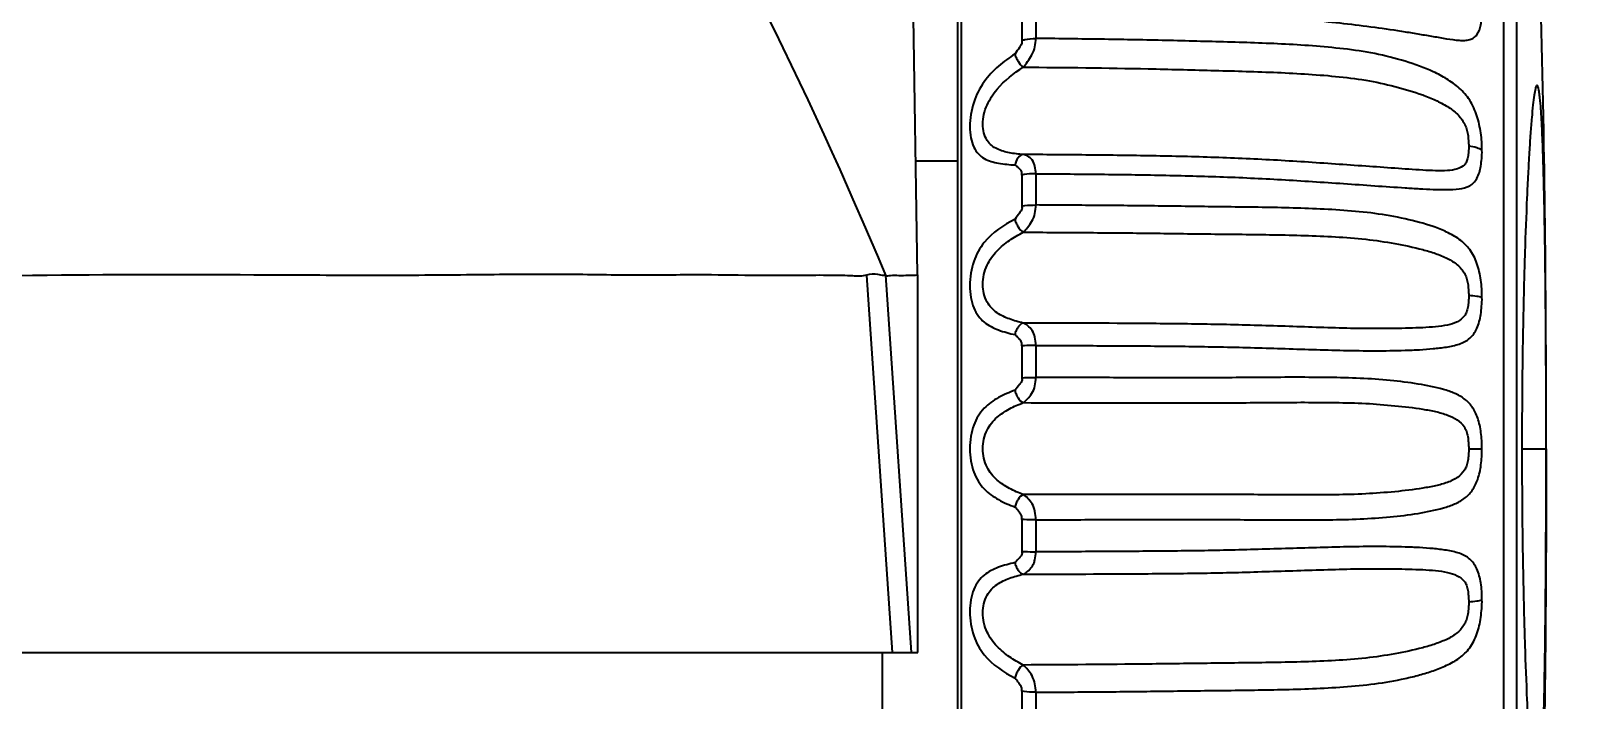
# Model space of a CAD drawing. Header units: millimetres. Extents: x 7426 to 8300, y 123 to 421.
# Drawn here: x 8015.51 to 8020.74, y 214.7 to 216.96 of the extents above; entities that cross this region are included whole.
import ezdxf

# ---------------------------------------------------------------- set-up
doc = ezdxf.new("R2010")
doc.units = ezdxf.units.MM
doc.layers.add('20_ALL_FEATURES', color=7, linetype='Continuous')
doc.layers.add('多重引线', color=7, linetype='Continuous')
doc.styles.add('微软雅黑', font='msyh.ttc')
doc.dimstyles.new('尺寸标注_1_4比例', dxfattribs={"dimtxt": 2.1, "dimasz": 1.7, "dimexe": 0.5, "dimexo": 0.4, "dimgap": 0.5, "dimtad": 1, "dimdec": 1, "dimlfac": 4, "dimdsep": 46, "dimtxsty": '微软雅黑', "dimcen": 0.09, "dimadec": 0, "dimazin": 0, "dimtp": 0.01, "dimtm": 0.01, "dimtfac": 1, "dimtdec": 1, "dimtofl": 0, "dimtmove": 0, "dimatfit": 3, "dimfxl": 1, "dimtolj": 1, "dimarcsym": 0})

# ---------------------------------------------------------------- blocks, each defined once
blk = doc.blocks.new('*D892')
at = {"layer": 'Defpoints', "color": 0}
for p in [(8005.9013, 222.373), (8005.9013, 211.5275), (8034.5959, 211.5275)]:
    blk.add_point(p, dxfattribs=at)
at = {"layer": '多重引线', "color": 0, "lineweight": -2}
for p, q in [((8006.3013, 222.373), (8035.0959, 222.373)), ((8034.5959, 220.673), (8034.5959, 213.2275)), ((8006.3013, 211.5275), (8035.0959, 211.5275))]:
    blk.add_line(p, q, dxfattribs=at)
at = {"layer": '多重引线', "color": 0}
for points in [[(8034.8793, 220.673), (8034.3126, 220.673), (8034.5959, 222.373)], [(8034.3126, 213.2275), (8034.8793, 213.2275), (8034.5959, 211.5275)]]:
    blk.add_solid(points, dxfattribs=at)
at = {"layer": '多重引线', "color": 0, "insert": (8033.0107, 216.9502), "char_height": 2.1, "attachment_point": 5, "rotation": 90, "style": '微软雅黑'}
blk.add_mtext('\\A1;43.4', dxfattribs=at)

msp = doc.modelspace()

# ---------------------------------------------------------------- linework, layer by layer
at = {"layer": '20_ALL_FEATURES', "color": 7, "linetype": 'Continuous'}
for p, q in [((8018.6438, 219.0067), (8018.6441, 212.0882)), ((8018.6318, 218.9546), (8018.6318, 212.1403)), ((8020.4735, 218.5587), (8020.4735, 212.5362)), ((8020.5171, 218.2985), (8020.5171, 212.7963)), ((8018.4973, 216.1336), (8018.4742, 217.5272)), ((8018.8485, 217.0243), (8018.8485, 216.9246)), ((8018.8957, 217.0313), (8018.8957, 216.9311)), ((8018.6318, 216.5168), (8018.49, 216.5168)), ((8018.8485, 216.4706), (8018.8485, 216.3656)), ((8018.8957, 216.4749), (8018.8957, 216.3695)), ((8018.3243, 216.1324), (8018.4114, 214.8597)), ((8018.3889, 216.1324), (8018.4753, 214.8597)), ((8018.4973, 216.1336), (8018.4973, 214.8597)), ((8018.8485, 215.8941), (8018.8485, 215.7867)), ((8018.8957, 215.8957), (8018.8957, 215.7877)), ((8020.3562, 215.5476), (8020.4009, 215.5475)), ((8020.5355, 215.5472), (8020.6174, 215.5472)), ((8018.8485, 215.3089), (8018.8485, 215.2015)), ((8018.8957, 215.3078), (8018.8957, 215.1999)), ((7952.082, 214.8597), (8018.4973, 214.8597)), ((8018.378, 214.8597), (8018.3779, 214.6097)), ((8018.4973, 214.8597), (8018.4982, 214.8597)), ((8018.8485, 214.7299), (8018.8485, 214.6249)), ((8018.8957, 214.726), (8018.8957, 214.6206))]:
    msp.add_line(p, q, dxfattribs=at)
for points, knots in [([(8017.1064, 218.4677), (8017.2247, 218.3073), (8017.7265, 217.5722), (8018.1224, 216.7688), (8018.3889, 216.1324)], [0, 0, 0, 0, 0.224159, 1, 1, 1, 1]), ([(8020.6176, 215.5474), (8020.6176, 215.8731), (8020.6144, 216.454), (8020.5963, 217.2291), (8020.5667, 217.8209), (8020.5358, 218.1569), (8020.5171, 218.2985)], [0, 0, 0, 0, 0.354691, 0.632751, 0.844411, 1, 1, 1, 1]), ([(8018.8957, 217.0313), (8018.9645, 217.0307), (8019.1022, 217.0287), (8019.3091, 217.0246), (8019.4818, 217.0183), (8019.6203, 217.0103), (8019.7246, 217.0027), (8019.8293, 216.9933), (8019.9342, 216.9822), (8020.0384, 216.9695), (8020.1237, 216.9568), (8020.1894, 216.946), (8020.236, 216.9381), (8020.2806, 216.9304), (8020.3161, 216.9249), (8020.3423, 216.9243), (8020.3589, 216.9264), (8020.3733, 216.9322), (8020.3892, 216.9481), (8020.3971, 216.9729), (8020.4, 217.0011), (8020.4011, 217.0173), (8020.4009, 217.0258)], [0, 0, 0, 0, 0.130259, 0.260786, 0.391722, 0.457459, 0.523481, 0.589818, 0.656458, 0.723185, 0.788652, 0.819659, 0.849322, 0.878144, 0.905285, 0.917224, 0.927682, 0.936828, 0.946053, 0.969401, 0.98397, 1, 1, 1, 1]), ([(8018.8485, 216.9246), (8018.8487, 216.9225), (8018.8495, 216.9183), (8018.8478, 216.9119), (8018.8442, 216.9064), (8018.8372, 216.8954), (8018.831, 216.8865), (8018.8261, 216.8793)], [0, 0, 0, 0, 0.119805, 0.243044, 0.37266, 0.49857, 1, 1, 1, 1]), ([(8018.8485, 216.9246), (8018.852, 216.9257), (8018.8674, 216.9297), (8018.8834, 216.9312), (8018.8957, 216.9311)], [0, 0, 0, 0, 0.226324, 1, 1, 1, 1]), ([(8018.8534, 216.8344), (8018.8588, 216.8403), (8018.8692, 216.8539), (8018.8839, 216.8762), (8018.894, 216.9027), (8018.8957, 216.9218), (8018.8957, 216.9312)], [0, 0, 0, 0, 0.222093, 0.473315, 0.738959, 1, 1, 1, 1]), ([(8020.4009, 216.5538), (8020.4007, 216.5634), (8020.4005, 216.583), (8020.396, 216.6224), (8020.3857, 216.6703), (8020.3626, 216.7233), (8020.3257, 216.7647), (8020.2827, 216.7952), (8020.2221, 216.8272), (8020.1407, 216.8559), (8020.0394, 216.882), (8019.9345, 216.8969), (8019.8295, 216.9065), (8019.6901, 216.9148), (8019.5166, 216.9196), (8019.3091, 216.9253), (8019.1023, 216.9287), (8018.9645, 216.9304), (8018.8957, 216.9312)], [0, 0, 0, 0, 0.017235, 0.034852, 0.070325, 0.104285, 0.136291, 0.167531, 0.197797, 0.257922, 0.320634, 0.383573, 0.446144, 0.508351, 0.631947, 0.754953, 0.877585, 1, 1, 1, 1]), ([(8018.8261, 216.8793), (8018.8065, 216.8667), (8018.7683, 216.8389), (8018.7175, 216.7854), (8018.6822, 216.7152), (8018.671, 216.6486), (8018.6752, 216.5973), (8018.6846, 216.5656), (8018.7004, 216.5413), (8018.7283, 216.5201), (8018.7719, 216.5085), (8018.8074, 216.5056), (8018.8262, 216.5044)], [0, 0, 0, 0, 0.131362, 0.264963, 0.411443, 0.567469, 0.638589, 0.699913, 0.751809, 0.798806, 0.894024, 1, 1, 1, 1]), ([(8018.8261, 216.8793), (8018.8254, 216.8773), (8018.8266, 216.8726), (8018.8303, 216.8644), (8018.8378, 216.8507), (8018.8458, 216.8388), (8018.8534, 216.8344)], [0, 0, 0, 0, 0.122484, 0.245869, 0.507131, 1, 1, 1, 1]), ([(8018.8535, 216.5395), (8018.8379, 216.5408), (8018.808, 216.5442), (8018.7714, 216.5539), (8018.7461, 216.5696), (8018.7231, 216.5949), (8018.7124, 216.6456), (8018.7278, 216.7071), (8018.7732, 216.7763), (8018.8212, 216.8134), (8018.8534, 216.8344)], [0, 0, 0, 0, 0.107074, 0.207154, 0.256885, 0.309737, 0.438424, 0.59132, 0.735653, 1, 1, 1, 1]), ([(8018.8534, 216.8344), (8018.9941, 216.8333), (8019.2052, 216.8311), (8019.4866, 216.8235), (8019.6624, 216.8189), (8019.8023, 216.8121), (8019.9061, 216.8039), (8020.0081, 216.792), (8020.1065, 216.7703), (8020.1852, 216.7472), (8020.2442, 216.7236), (8020.2841, 216.7029), (8020.3183, 216.6775), (8020.3392, 216.6506), (8020.3494, 216.6267), (8020.3535, 216.6077), (8020.355, 216.5913), (8020.3556, 216.5778), (8020.3565, 216.5709), (8020.3562, 216.5675)], [0, 0, 0, 0, 0.262403, 0.393849, 0.525197, 0.59045, 0.655255, 0.719338, 0.781972, 0.842901, 0.872259, 0.900391, 0.926611, 0.951042, 0.962911, 0.974791, 0.987155, 0.993644, 1, 1, 1, 1]), ([(8020.585, 216.7722), (8020.5841, 216.7711), (8020.5826, 216.7675), (8020.5796, 216.7569), (8020.5763, 216.7365), (8020.5723, 216.7039), (8020.5682, 216.6607), (8020.5641, 216.6073), (8020.56, 216.5442), (8020.556, 216.4719), (8020.5507, 216.3596), (8020.5449, 216.2022), (8020.5396, 215.9972), (8020.5362, 215.7762), (8020.5355, 215.6244), (8020.5355, 215.5472)], [0, 0, 0, 0, 0.003498, 0.009144, 0.027098, 0.053913, 0.089377, 0.133168, 0.184869, 0.243985, 0.309951, 0.459864, 0.629007, 0.81121, 1, 1, 1, 1]), ([(8020.6174, 215.5472), (8020.6174, 215.6286), (8020.6171, 215.7882), (8020.6159, 216.0197), (8020.6136, 216.2324), (8020.6108, 216.394), (8020.6079, 216.5075), (8020.6055, 216.5787), (8020.6029, 216.6393), (8020.5999, 216.6894), (8020.5974, 216.7227), (8020.5946, 216.7455), (8020.5932, 216.7564), (8020.5885, 216.7765), (8020.585, 216.7722)], [0, 0, 0, 0, 0.198959, 0.390066, 0.565732, 0.718882, 0.785013, 0.843241, 0.892953, 0.933629, 0.964846, 0.976808, 0.986305, 1, 1, 1, 1]), ([(8018.8535, 216.5395), (8018.8467, 216.5389), (8018.8326, 216.5282), (8018.8276, 216.513), (8018.8262, 216.5044)], [0, 0, 0, 0, 0.437676, 1, 1, 1, 1]), ([(8020.3562, 216.5675), (8020.3563, 216.5611), (8020.3554, 216.5487), (8020.3537, 216.5313), (8020.3499, 216.5162), (8020.3393, 216.5004), (8020.3161, 216.4885), (8020.2824, 216.4843), (8020.2432, 216.4847), (8020.1841, 216.4877), (8020.1055, 216.4935), (8020.0073, 216.5002), (8019.9058, 216.5075), (8019.8022, 216.5146), (8019.6623, 216.5232), (8019.4866, 216.5309), (8019.2755, 216.5356), (8019.0644, 216.5381), (8018.9238, 216.5393), (8018.8535, 216.5396)], [0, 0, 0, 0, 0.01233, 0.023924, 0.03368, 0.041916, 0.059729, 0.081451, 0.106999, 0.135063, 0.195342, 0.258635, 0.324366, 0.39112, 0.458422, 0.593933, 0.729438, 0.864691, 1, 1, 1, 1]), ([(8018.8957, 216.4749), (8018.8954, 216.491), (8018.892, 216.5158), (8018.8701, 216.5342), (8018.8588, 216.5388), (8018.8535, 216.5396)], [0, 0, 0, 0, 0.575334, 0.805475, 1, 1, 1, 1]), ([(8018.8957, 216.4749), (8018.9645, 216.4745), (8019.1022, 216.4733), (8019.309, 216.4707), (8019.4817, 216.4663), (8019.6203, 216.4607), (8019.7246, 216.4552), (8019.8293, 216.4487), (8019.9341, 216.4417), (8020.0383, 216.4344), (8020.1236, 216.4285), (8020.1894, 216.4244), (8020.236, 216.422), (8020.2808, 216.4208), (8020.3222, 216.4219), (8020.3544, 216.4296), (8020.3736, 216.4444), (8020.3888, 216.466), (8020.397, 216.4947), (8020.4, 216.5268), (8020.4011, 216.5446), (8020.4009, 216.5538)], [0, 0, 0, 0, 0.129104, 0.258463, 0.388195, 0.4533, 0.518653, 0.584267, 0.6501, 0.715894, 0.78023, 0.810617, 0.83964, 0.867819, 0.894547, 0.917655, 0.928191, 0.939374, 0.966646, 0.982799, 1, 1, 1, 1]), ([(8020.4009, 216.5538), (8020.3956, 216.5576), (8020.3807, 216.5636), (8020.3653, 216.5665), (8020.3562, 216.5675)], [0, 0, 0, 0, 0.416304, 1, 1, 1, 1]), ([(8018.8485, 216.4706), (8018.8491, 216.4747), (8018.8497, 216.4832), (8018.8412, 216.4912), (8018.8339, 216.498), (8018.8287, 216.5023), (8018.8262, 216.5044)], [0, 0, 0, 0, 0.291833, 0.534294, 0.768158, 1, 1, 1, 1]), ([(8018.8957, 216.4749), (8018.8914, 216.475), (8018.8756, 216.4747), (8018.8598, 216.4731), (8018.8485, 216.4706)], [0, 0, 0, 0, 0.270969, 1, 1, 1, 1]), ([(8018.8485, 216.3656), (8018.849, 216.3636), (8018.8498, 216.3592), (8018.8478, 216.3528), (8018.8443, 216.3473), (8018.8371, 216.3369), (8018.831, 216.3284), (8018.8261, 216.3217)], [0, 0, 0, 0, 0.126491, 0.256324, 0.384551, 0.508434, 1, 1, 1, 1]), ([(8018.8485, 216.3656), (8018.852, 216.3663), (8018.8676, 216.3687), (8018.8835, 216.3696), (8018.8957, 216.3695)], [0, 0, 0, 0, 0.22295, 1, 1, 1, 1]), ([(8018.8535, 216.2776), (8018.8589, 216.2824), (8018.8694, 216.2944), (8018.8841, 216.3149), (8018.8941, 216.3409), (8018.8957, 216.3599), (8018.8957, 216.3695)], [0, 0, 0, 0, 0.20999, 0.455421, 0.723685, 1, 1, 1, 1]), ([(8020.4009, 216.0569), (8020.4007, 216.0668), (8020.4005, 216.0867), (8020.3962, 216.1255), (8020.3862, 216.1713), (8020.3628, 216.2201), (8020.3253, 216.2552), (8020.2823, 216.279), (8020.2214, 216.3033), (8020.1401, 216.3241), (8020.039, 216.3424), (8019.9344, 216.3518), (8019.8294, 216.3574), (8019.69, 216.3616), (8019.5166, 216.363), (8019.3091, 216.3662), (8019.1023, 216.368), (8018.9645, 216.369), (8018.8957, 216.3695)], [0, 0, 0, 0, 0.017876, 0.035826, 0.070445, 0.102047, 0.13171, 0.161246, 0.190454, 0.249645, 0.312224, 0.375598, 0.438832, 0.501796, 0.627006, 0.75165, 0.875931, 1, 1, 1, 1]), ([(8018.8261, 216.3217), (8018.7875, 216.3016), (8018.7279, 216.2632), (8018.6879, 216.1899), (8018.6756, 216.1391), (8018.6721, 216.098), (8018.6754, 216.0584), (8018.6848, 216.0233), (8018.7004, 215.9948), (8018.7274, 215.967), (8018.7706, 215.9458), (8018.8072, 215.9363), (8018.8261, 215.9322)], [0, 0, 0, 0, 0.243473, 0.379571, 0.455991, 0.534369, 0.609436, 0.677039, 0.736023, 0.789092, 0.89131, 1, 1, 1, 1]), ([(8018.8535, 215.9713), (8018.8378, 215.9751), (8018.8073, 215.9836), (8018.763, 216.0037), (8018.7251, 216.043), (8018.7124, 216.1035), (8018.7269, 216.1659), (8018.7625, 216.2156), (8018.8062, 216.2511), (8018.8375, 216.2692), (8018.8535, 216.2776)], [0, 0, 0, 0, 0.109871, 0.21597, 0.328873, 0.467641, 0.618554, 0.753419, 0.877301, 1, 1, 1, 1]), ([(8018.8261, 216.3217), (8018.8254, 216.3195), (8018.8266, 216.3147), (8018.8302, 216.3062), (8018.8374, 216.2926), (8018.8458, 216.2811), (8018.8535, 216.2776)], [0, 0, 0, 0, 0.129001, 0.259177, 0.525269, 1, 1, 1, 1]), ([(8018.8535, 216.2776), (8018.9238, 216.2773), (8019.0644, 216.2764), (8019.2755, 216.2747), (8019.4866, 216.2714), (8019.6623, 216.27), (8019.8023, 216.267), (8019.9059, 216.2625), (8020.0078, 216.2554), (8020.106, 216.2403), (8020.1848, 216.2241), (8020.244, 216.2067), (8020.2838, 216.1907), (8020.3181, 216.1698), (8020.3393, 216.1457), (8020.3495, 216.1232), (8020.3536, 216.1046), (8020.355, 216.0881), (8020.3556, 216.0745), (8020.3564, 216.0674), (8020.3562, 216.0639)], [0, 0, 0, 0, 0.13235, 0.264645, 0.397191, 0.529614, 0.59536, 0.660577, 0.724893, 0.787326, 0.847482, 0.876133, 0.903237, 0.928091, 0.951051, 0.962427, 0.974175, 0.986746, 0.993413, 1, 1, 1, 1]), ([(8018.3246, 216.1325), (8018.3097, 216.1287), (8018.2693, 216.1308), (8018.1953, 216.1326), (8018.0888, 216.1318), (8017.9466, 216.131), (8017.766, 216.1351), (8017.5473, 216.1307), (8017.2927, 216.1371), (8017.0047, 216.1336), (8016.6871, 216.1309), (8016.2186, 216.1339), (8015.5958, 216.1351), (8014.8227, 216.1204), (8014.296, 216.1187), (8014.031, 216.1325)], [0, 0, 0, 0, 0.010702, 0.027705, 0.052051, 0.084954, 0.127161, 0.178229, 0.237738, 0.305046, 0.379437, 0.459652, 0.632364, 0.814571, 1, 1, 1, 1]), ([(8018.3889, 216.1324), (8018.3871, 216.1325), (8018.3784, 216.1309), (8018.3574, 216.1387), (8018.337, 216.1358), (8018.3246, 216.1325)], [0, 0, 0, 0, 0.08379, 0.402488, 1, 1, 1, 1]), ([(8018.3889, 216.1323), (8018.3939, 216.1297), (8018.41, 216.1333), (8018.4453, 216.1311), (8018.4763, 216.133), (8018.4974, 216.1335)], [0, 0, 0, 0, 0.154823, 0.415761, 1, 1, 1, 1]), ([(8020.3562, 216.0639), (8020.3563, 216.0572), (8020.3554, 216.0439), (8020.3536, 216.0252), (8020.3498, 216.0085), (8020.3394, 215.9902), (8020.3172, 215.9734), (8020.2829, 215.9632), (8020.2434, 215.9583), (8020.2, 215.9554), (8020.1542, 215.9538), (8020.0901, 215.9524), (8020.0073, 215.9522), (8019.9058, 215.9546), (8019.8022, 215.958), (8019.6975, 215.9616), (8019.5922, 215.9647), (8019.4514, 215.9678), (8019.2051, 215.9704), (8018.9941, 215.9712), (8018.8535, 215.9714)], [0, 0, 0, 0, 0.012882, 0.025314, 0.03605, 0.045299, 0.064942, 0.087419, 0.113077, 0.141015, 0.170465, 0.200825, 0.263584, 0.328768, 0.395, 0.461812, 0.529018, 0.59642, 0.73108, 1, 1, 1, 1]), ([(8018.8957, 215.8957), (8018.9645, 215.8956), (8019.1022, 215.895), (8019.309, 215.894), (8019.5165, 215.8914), (8019.6899, 215.8866), (8019.8292, 215.882), (8019.9341, 215.879), (8020.0382, 215.8774), (8020.1236, 215.8786), (8020.1894, 215.8812), (8020.2361, 215.8845), (8020.281, 215.8898), (8020.3233, 215.8984), (8020.362, 215.9171), (8020.3869, 215.9546), (8020.3969, 215.993), (8020.3999, 216.0283), (8020.4011, 216.0472), (8020.4009, 216.0569)], [0, 0, 0, 0, 0.127586, 0.255418, 0.383595, 0.512427, 0.577182, 0.64212, 0.706992, 0.770437, 0.800439, 0.829166, 0.857226, 0.884321, 0.909186, 0.934374, 0.964859, 0.982125, 1, 1, 1, 1]), ([(8020.4009, 216.0569), (8020.3952, 216.059), (8020.3802, 216.062), (8020.3652, 216.0634), (8020.3562, 216.0639)], [0, 0, 0, 0, 0.402891, 1, 1, 1, 1]), ([(8018.8535, 215.9713), (8018.85, 215.9706), (8018.8431, 215.9668), (8018.8354, 215.9574), (8018.83, 215.9477), (8018.8267, 215.9393), (8018.8253, 215.9343), (8018.8261, 215.9322)], [0, 0, 0, 0, 0.21104, 0.449695, 0.720829, 0.862003, 1, 1, 1, 1]), ([(8018.8957, 215.8957), (8018.8955, 215.905), (8018.8943, 215.9226), (8018.8851, 215.9462), (8018.8701, 215.9618), (8018.859, 215.9692), (8018.8535, 215.9714)], [0, 0, 0, 0, 0.303655, 0.572028, 0.80571, 1, 1, 1, 1]), ([(8018.8485, 215.894), (8018.8488, 215.8963), (8018.8496, 215.9006), (8018.8479, 215.9089), (8018.8413, 215.9163), (8018.8339, 215.9244), (8018.8287, 215.9296), (8018.8261, 215.9322)], [0, 0, 0, 0, 0.144792, 0.283653, 0.529045, 0.765648, 1, 1, 1, 1]), ([(8018.8957, 215.8957), (8018.8915, 215.8957), (8018.8758, 215.8956), (8018.86, 215.895), (8018.8485, 215.894)], [0, 0, 0, 0, 0.266803, 1, 1, 1, 1]), ([(8018.8485, 215.7867), (8018.849, 215.7845), (8018.8498, 215.7801), (8018.8478, 215.7737), (8018.8443, 215.7685), (8018.8371, 215.759), (8018.831, 215.7512), (8018.8261, 215.745)], [0, 0, 0, 0, 0.136477, 0.269026, 0.396068, 0.517929, 1, 1, 1, 1]), ([(8018.8485, 215.7866), (8018.852, 215.7869), (8018.8677, 215.7875), (8018.8834, 215.7877), (8018.8957, 215.7877)], [0, 0, 0, 0, 0.218984, 1, 1, 1, 1]), ([(8018.8534, 215.7028), (8018.859, 215.7063), (8018.8696, 215.7163), (8018.8843, 215.7346), (8018.8943, 215.7595), (8018.8957, 215.7781), (8018.8957, 215.7877)], [0, 0, 0, 0, 0.199477, 0.439209, 0.709128, 1, 1, 1, 1]), ([(8020.4009, 215.5475), (8020.4008, 215.5657), (8020.3989, 215.6007), (8020.3893, 215.6491), (8020.37, 215.6885), (8020.3424, 215.7171), (8020.3083, 215.7355), (8020.256, 215.7526), (8020.1832, 215.7672), (8020.0892, 215.7788), (8019.9887, 215.7855), (8019.8837, 215.7878), (8019.7396, 215.7888), (8019.5574, 215.7865), (8019.3374, 215.7867), (8019.1167, 215.7871), (8018.9694, 215.7875), (8018.8957, 215.7877)], [0, 0, 0, 0, 0.033341, 0.063887, 0.089634, 0.112504, 0.13529, 0.159748, 0.213013, 0.270868, 0.332774, 0.397186, 0.46295, 0.59629, 0.730593, 0.865232, 1, 1, 1, 1]), ([(8018.8261, 215.745), (8018.8069, 215.7378), (8018.7696, 215.7218), (8018.7171, 215.6854), (8018.6874, 215.6365), (8018.6755, 215.5886), (8018.6721, 215.5477), (8018.6755, 215.5069), (8018.685, 215.4692), (8018.7005, 215.437), (8018.727, 215.4035), (8018.7696, 215.3736), (8018.807, 215.3577), (8018.8262, 215.3504)], [0, 0, 0, 0, 0.114262, 0.225766, 0.349769, 0.422317, 0.499684, 0.577039, 0.649588, 0.71492, 0.774214, 0.88573, 1, 1, 1, 1]), ([(8018.8535, 215.3927), (8018.8377, 215.3988), (8018.8066, 215.4123), (8018.7625, 215.4406), (8018.726, 215.4857), (8018.7124, 215.5477), (8018.726, 215.6097), (8018.7625, 215.6549), (8018.8066, 215.6832), (8018.8376, 215.6967), (8018.8534, 215.7028)], [0, 0, 0, 0, 0.115305, 0.229654, 0.353841, 0.500045, 0.646157, 0.770357, 0.884706, 1, 1, 1, 1]), ([(8018.8261, 215.745), (8018.8253, 215.7429), (8018.8266, 215.7378), (8018.83, 215.7293), (8018.8371, 215.7161), (8018.8459, 215.7053), (8018.8534, 215.7028)], [0, 0, 0, 0, 0.134574, 0.271056, 0.541317, 1, 1, 1, 1]), ([(8018.8534, 215.7028), (8018.9941, 215.7025), (8019.2051, 215.7025), (8019.4866, 215.7014), (8019.6623, 215.7033), (8019.8022, 215.7041), (8019.9059, 215.7034), (8020.0075, 215.7013), (8020.1057, 215.6932), (8020.1845, 215.6842), (8020.2437, 215.6734), (8020.2834, 215.6627), (8020.3177, 215.6469), (8020.3394, 215.6262), (8020.3496, 215.6055), (8020.3536, 215.5877), (8020.355, 215.5717), (8020.3556, 215.5581), (8020.3564, 215.5511), (8020.3562, 215.5476)], [0, 0, 0, 0, 0.2669, 0.400568, 0.534117, 0.600408, 0.66612, 0.73081, 0.793283, 0.853029, 0.881184, 0.907444, 0.930969, 0.952206, 0.962853, 0.97419, 0.98666, 0.993343, 1, 1, 1, 1]), ([(8020.3562, 215.5476), (8020.3563, 215.5407), (8020.3554, 215.527), (8020.3536, 215.5073), (8020.3497, 215.4894), (8020.3394, 215.469), (8020.3179, 215.448), (8020.2834, 215.4321), (8020.2436, 215.4219), (8020.1844, 215.411), (8020.1057, 215.4017), (8020.0074, 215.3943), (8019.9058, 215.3917), (8019.8022, 215.3912), (8019.6623, 215.3923), (8019.4866, 215.3937), (8019.2051, 215.3933), (8018.9941, 215.393), (8018.8535, 215.3927)], [0, 0, 0, 0, 0.013091, 0.026032, 0.037477, 0.047574, 0.069122, 0.092735, 0.118898, 0.147043, 0.20684, 0.269292, 0.333997, 0.399695, 0.465962, 0.599504, 0.733129, 1, 1, 1, 1]), ([(8018.8957, 215.3078), (8018.9694, 215.308), (8019.1166, 215.3082), (8019.3373, 215.3089), (8019.5572, 215.3086), (8019.7394, 215.3069), (8019.8835, 215.3074), (8019.9885, 215.3099), (8020.089, 215.3165), (8020.1829, 215.3279), (8020.2558, 215.3426), (8020.3081, 215.3596), (8020.3421, 215.3781), (8020.37, 215.4064), (8020.3891, 215.4459), (8020.3988, 215.4943), (8020.4009, 215.5293), (8020.4009, 215.5475)], [0, 0, 0, 0, 0.13475, 0.269372, 0.403658, 0.536985, 0.602743, 0.667153, 0.729058, 0.786931, 0.840203, 0.864665, 0.887462, 0.910272, 0.93606, 0.966653, 1, 1, 1, 1]), ([(8020.6176, 215.5474), (8020.6176, 215.2218), (8020.6144, 214.6408), (8020.5963, 213.8657), (8020.5667, 213.2739), (8020.5358, 212.9379), (8020.5171, 212.7963)], [0, 0, 0, 0, 0.354691, 0.632751, 0.844411, 1, 1, 1, 1]), ([(8020.5355, 215.5472), (8020.5355, 215.47), (8020.5362, 215.3182), (8020.5396, 215.0972), (8020.5449, 214.8922), (8020.5507, 214.7348), (8020.556, 214.6225), (8020.56, 214.5502), (8020.564, 214.4871), (8020.5682, 214.4337), (8020.5722, 214.3905), (8020.5763, 214.3579), (8020.5796, 214.3375), (8020.5826, 214.3269), (8020.5841, 214.3233), (8020.585, 214.3222)], [0, 0, 0, 0, 0.188787, 0.370986, 0.540129, 0.690043, 0.75601, 0.815127, 0.866828, 0.910619, 0.946085, 0.9729, 0.990855, 0.996502, 1, 1, 1, 1]), ([(8020.585, 214.3222), (8020.5885, 214.3179), (8020.5932, 214.338), (8020.5946, 214.3489), (8020.5974, 214.3717), (8020.5999, 214.405), (8020.6029, 214.4551), (8020.6055, 214.5157), (8020.6079, 214.5869), (8020.6108, 214.7004), (8020.6136, 214.862), (8020.6159, 215.0747), (8020.6171, 215.3062), (8020.6174, 215.4658), (8020.6174, 215.5472)], [0, 0, 0, 0, 0.013694, 0.023191, 0.035153, 0.066369, 0.107045, 0.156756, 0.214984, 0.281116, 0.434267, 0.609934, 0.801042, 1, 1, 1, 1]), ([(8018.8535, 215.3927), (8018.8459, 215.3902), (8018.8371, 215.3793), (8018.8301, 215.3662), (8018.8267, 215.3576), (8018.8253, 215.3526), (8018.8262, 215.3504)], [0, 0, 0, 0, 0.458558, 0.72886, 0.865418, 1, 1, 1, 1]), ([(8018.8957, 215.3078), (8018.8955, 215.3174), (8018.8941, 215.3359), (8018.885, 215.3612), (8018.87, 215.3795), (8018.8591, 215.3892), (8018.8535, 215.3927)], [0, 0, 0, 0, 0.29054, 0.559553, 0.798865, 1, 1, 1, 1]), ([(8018.8485, 215.3089), (8018.8488, 215.3111), (8018.8496, 215.3155), (8018.8481, 215.3231), (8018.8431, 215.3299), (8018.8358, 215.3393), (8018.83, 215.346), (8018.8262, 215.3504)], [0, 0, 0, 0, 0.135553, 0.271046, 0.459128, 0.640984, 1, 1, 1, 1]), ([(8018.8957, 215.3078), (8018.8914, 215.3078), (8018.8757, 215.3079), (8018.86, 215.3081), (8018.8485, 215.3089)], [0, 0, 0, 0, 0.272286, 1, 1, 1, 1]), ([(8018.8485, 215.2015), (8018.849, 215.1993), (8018.8498, 215.1949), (8018.8479, 215.1887), (8018.8443, 215.184), (8018.8371, 215.1755), (8018.831, 215.1687), (8018.8261, 215.1633)], [0, 0, 0, 0, 0.146194, 0.281093, 0.406754, 0.526781, 1, 1, 1, 1]), ([(8018.8485, 215.2015), (8018.852, 215.2012), (8018.8677, 215.2002), (8018.8835, 215.1998), (8018.8957, 215.1999)], [0, 0, 0, 0, 0.221393, 1, 1, 1, 1]), ([(8018.8534, 215.1242), (8018.8589, 215.1263), (8018.8698, 215.1339), (8018.8814, 215.1466), (8018.8892, 215.16), (8018.8945, 215.1769), (8018.8957, 215.1906), (8018.8957, 215.1999)], [0, 0, 0, 0, 0.19163, 0.425371, 0.556341, 0.696218, 1, 1, 1, 1]), ([(8020.4009, 215.0382), (8020.4007, 215.0478), (8020.4006, 215.0668), (8020.3964, 215.1019), (8020.3874, 215.1407), (8020.362, 215.178), (8020.3235, 215.1968), (8020.2812, 215.2054), (8020.2363, 215.2108), (8020.1895, 215.214), (8020.1237, 215.2166), (8020.0384, 215.218), (8019.9342, 215.2162), (8019.8293, 215.2134), (8019.7246, 215.2102), (8019.6203, 215.2069), (8019.4818, 215.2034), (8019.3091, 215.2017), (8019.1022, 215.2003), (8018.9645, 215.1999), (8018.8957, 215.1999)], [0, 0, 0, 0, 0.017867, 0.035182, 0.065624, 0.090868, 0.115792, 0.142797, 0.170835, 0.19962, 0.229651, 0.293019, 0.357885, 0.42284, 0.487592, 0.552106, 0.616401, 0.74459, 0.872405, 1, 1, 1, 1]), ([(8018.8261, 215.1633), (8018.8071, 215.1591), (8018.7706, 215.1497), (8018.7273, 215.1285), (8018.7004, 215.1006), (8018.6847, 215.0721), (8018.6754, 215.037), (8018.6721, 214.9974), (8018.6757, 214.9563), (8018.6879, 214.9056), (8018.728, 214.8323), (8018.7875, 214.7938), (8018.8262, 214.7738)], [0, 0, 0, 0, 0.108694, 0.210905, 0.264028, 0.322986, 0.390595, 0.465685, 0.544068, 0.620488, 0.756546, 1, 1, 1, 1]), ([(8018.8261, 215.1633), (8018.8253, 215.1612), (8018.8267, 215.1562), (8018.83, 215.1478), (8018.8354, 215.1381), (8018.843, 215.1287), (8018.85, 215.1249), (8018.8534, 215.1242)], [0, 0, 0, 0, 0.137935, 0.279053, 0.55014, 0.788725, 1, 1, 1, 1]), ([(8018.8534, 215.1242), (8018.9941, 215.1243), (8019.2051, 215.1254), (8019.4866, 215.1276), (8019.6623, 215.1328), (8019.8022, 215.1374), (8019.9058, 215.1405), (8020.0074, 215.1433), (8020.1055, 215.1424), (8020.1842, 215.1409), (8020.2434, 215.137), (8020.2829, 215.1316), (8020.317, 215.1216), (8020.3395, 215.1049), (8020.3497, 215.0865), (8020.3536, 215.0699), (8020.355, 215.0546), (8020.3556, 215.0415), (8020.3564, 215.0347), (8020.3562, 215.0312)], [0, 0, 0, 0, 0.26895, 0.403653, 0.538271, 0.605103, 0.671349, 0.736522, 0.799287, 0.859056, 0.887003, 0.912726, 0.935125, 0.954514, 0.96422, 0.974866, 0.986916, 0.993443, 1, 1, 1, 1]), ([(8018.8535, 214.8179), (8018.8376, 214.8263), (8018.8062, 214.8444), (8018.7625, 214.8798), (8018.7269, 214.9296), (8018.7124, 214.992), (8018.7252, 215.0525), (8018.763, 215.0917), (8018.8073, 215.1119), (8018.8378, 215.1204), (8018.8534, 215.1242)], [0, 0, 0, 0, 0.12271, 0.246587, 0.381449, 0.532453, 0.671127, 0.78404, 0.890146, 1, 1, 1, 1]), ([(8020.3562, 215.0312), (8020.3563, 215.0244), (8020.3553, 215.0105), (8020.3536, 214.9904), (8020.3496, 214.9717), (8020.3392, 214.9494), (8020.3184, 214.9251), (8020.2839, 214.904), (8020.2439, 214.8886), (8020.1848, 214.8711), (8020.1061, 214.8545), (8020.0077, 214.8402), (8019.9059, 214.8326), (8019.8022, 214.8283), (8019.6623, 214.8256), (8019.4866, 214.8237), (8019.2052, 214.82), (8018.9941, 214.8186), (8018.8535, 214.8179)], [0, 0, 0, 0, 0.012965, 0.026083, 0.037954, 0.048698, 0.072022, 0.096974, 0.123948, 0.152587, 0.212809, 0.275205, 0.33954, 0.40474, 0.470461, 0.60288, 0.735383, 1, 1, 1, 1]), ([(8018.8957, 214.726), (8018.9645, 214.7265), (8019.1022, 214.7272), (8019.309, 214.7296), (8019.5165, 214.732), (8019.6899, 214.7341), (8019.8293, 214.7379), (8019.9343, 214.7434), (8020.0388, 214.7531), (8020.1241, 214.768), (8020.1898, 214.7838), (8020.2367, 214.7981), (8020.2821, 214.8163), (8020.3253, 214.8397), (8020.3628, 214.8749), (8020.3813, 214.915), (8020.3922, 214.95), (8020.3974, 214.9788), (8020.3999, 215.0084), (8020.4011, 215.0283), (8020.4009, 215.0382)], [0, 0, 0, 0, 0.124048, 0.248336, 0.372954, 0.498181, 0.561135, 0.624345, 0.687724, 0.750345, 0.78034, 0.8095, 0.838721, 0.868284, 0.897921, 0.929568, 0.946461, 0.964126, 0.982206, 1, 1, 1, 1]), ([(8020.3562, 215.0312), (8020.3652, 215.0318), (8020.3802, 215.0331), (8020.3952, 215.036), (8020.4009, 215.0382)], [0, 0, 0, 0, 0.597316, 1, 1, 1, 1]), ([(8018.8535, 214.8179), (8018.8458, 214.8144), (8018.8375, 214.8028), (8018.8302, 214.7893), (8018.8267, 214.7808), (8018.8254, 214.7759), (8018.8262, 214.7738)], [0, 0, 0, 0, 0.474643, 0.740826, 0.8711, 1, 1, 1, 1]), ([(8018.8957, 214.726), (8018.8955, 214.7356), (8018.894, 214.7546), (8018.8848, 214.7809), (8018.8698, 214.8014), (8018.859, 214.8131), (8018.8535, 214.8179)], [0, 0, 0, 0, 0.276135, 0.543911, 0.788947, 1, 1, 1, 1]), ([(8018.8485, 214.7299), (8018.8488, 214.732), (8018.8496, 214.7363), (8018.8482, 214.7429), (8018.8448, 214.7486), (8018.8401, 214.7556), (8018.8338, 214.7639), (8018.8287, 214.7705), (8018.8262, 214.7738)], [0, 0, 0, 0, 0.125957, 0.257271, 0.385092, 0.509753, 0.755804, 1, 1, 1, 1]), ([(8018.8957, 214.726), (8018.8915, 214.726), (8018.8757, 214.7263), (8018.8599, 214.7276), (8018.8485, 214.7299)], [0, 0, 0, 0, 0.265931, 1, 1, 1, 1])]:
    msp.add_open_spline(points, degree=3, knots=knots, dxfattribs=at)

# ---------------------------------------------------------------- dimensions: what is measured, and where the dimension line sits
at = {"layer": '多重引线', "color": 3}
dim = msp.add_linear_dim(base=(8034.5959, 211.5275), p1=(8005.9013, 222.373), p2=(8005.9013, 211.5275), angle=90, dimstyle='尺寸标注_1_4比例', dxfattribs=at)
dim.commit()
dim.dimension.update_dxf_attribs({"geometry": '*D892', "text_midpoint": (8034.5959, 216.9502), "dimtype": 160})

doc.saveas('drawing.dxf')
